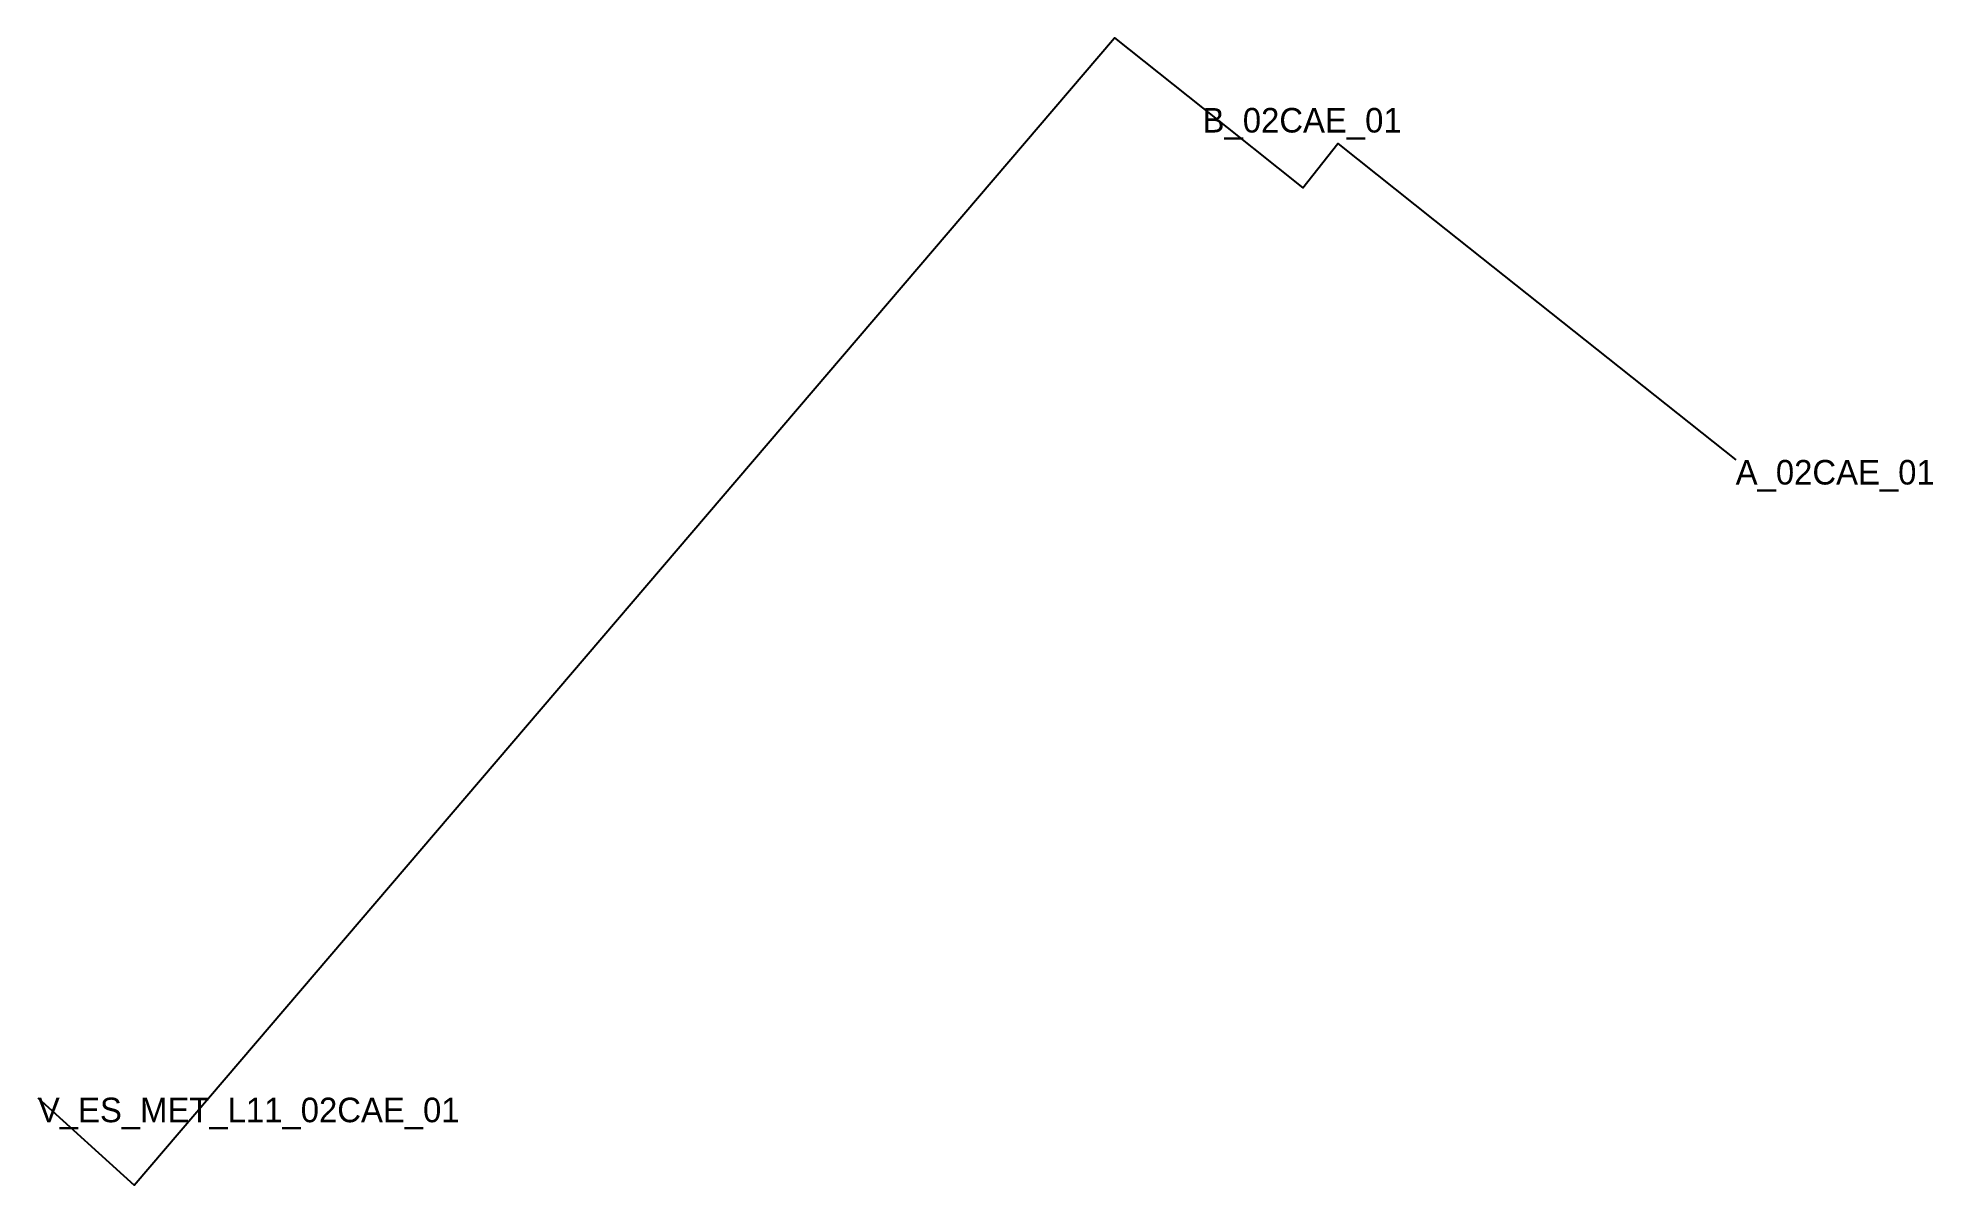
# Model space of a CAD drawing. Extents: x 431903.7 to 431942.3, y 4589161.1 to 4589184.4.
import ezdxf

# ---------------------------------------------------------------- set-up
doc = ezdxf.new("R2010")
doc.units = 0
for name, color, linetype in [('01_A_Accessos_l', 7, 'Continuous'), ('01_A_AccesTren_t', 7, 'Continuous'), ('01_A_EscalesAux_l', 7, 'Continuous'), ('01_E_Mur_p', 7, 'Continuous'), ('01_T_CotesPlanta_t', 7, 'Continuous')]:
    doc.layers.add(name, color=color, linetype=linetype)

msp = doc.modelspace()

# ---------------------------------------------------------------- linework, layer by layer
at = {"layer": '01_A_Accessos_l'}
for points in [[(431903.738, 4589162.868), (431905.7, 4589161.088), (431925.661, 4589184.442), (431927.454, 4589183.016)], [(431927.454, 4589183.016), (431929.494, 4589181.393), (431930.209, 4589182.292), (431932.177, 4589180.726)]]:
    msp.add_lwpolyline(points, dxfattribs=at)
at = {"layer": '01_A_EscalesAux_l'}
msp.add_line((431932.177, 4589180.726), (431938.308, 4589175.85), dxfattribs=at)

# ---------------------------------------------------------------- texts
at = {"layer": '01_A_AccesTren_t'}
msp.add_text('V_ES_MET_L11_02CAE_01', height=0.5, dxfattribs=at).set_placement((431903.738, 4589162.368))
at = {"layer": '01_E_Mur_p'}
msp.add_text('A_02CAE_01', height=0.5, dxfattribs=at).set_placement((431938.308, 4589175.35))
at = {"layer": '01_T_CotesPlanta_t'}
msp.add_text('B_02CAE_01', height=0.5, dxfattribs=at).set_placement((431927.454, 4589182.516))

doc.saveas('drawing.dxf')
